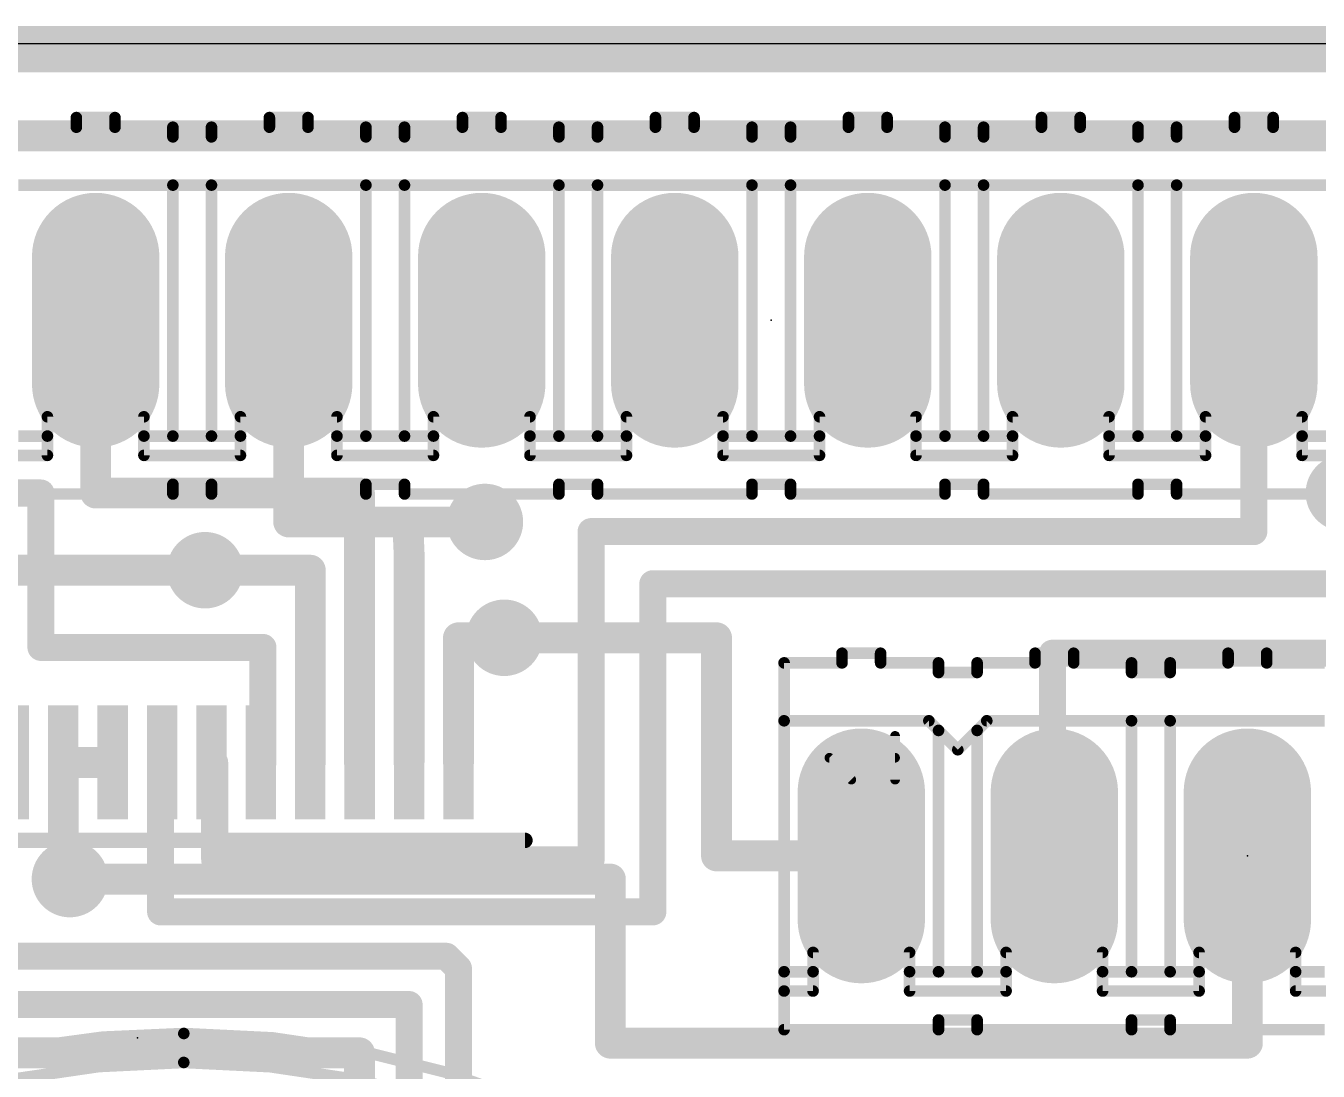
# Model space of a CAD drawing. Extents: x 0 to 100, y -1 to 59.
# Drawn here: x 53.4 to 70.4, y 45.48 to 59.23 of the extents above; entities that cross this region are included whole.
import ezdxf

# ---------------------------------------------------------------- set-up
doc = ezdxf.new("R2010")
doc.units = 0
for name, color, linetype in [('1', 12, 'CONTINUOUS'), ('16', 132, 'CONTINUOUS'), ('17', 110, 'CONTINUOUS'), ('18', 110, 'CONTINUOUS'), ('20', 53, 'CONTINUOUS'), ('21', 253, 'CONTINUOUS'), ('22', 253, 'CONTINUOUS'), ('23', 53, 'CONTINUOUS'), ('24', 53, 'CONTINUOUS')]:
    doc.layers.add(name, color=color, linetype=linetype)

# ---------------------------------------------------------------- blocks, each defined once
blk = doc.blocks.new('RECT')
blk.add_solid([(-0.5, -0.5), (0.5, -0.5), (-0.5, 0.5), (0.5, 0.5)])
blk = doc.blocks.new('LONGP100')
at = {"const_width": 1}
blk.add_lwpolyline([(-0.5, 0), (0.5, 0)], dxfattribs=at)
at = {"const_width": 0.5}
for points in [[(-0.5, 0.25, 1), (-0.5, -0.25)], [(0.5, -0.25, 1), (0.5, 0.25)]]:
    blk.add_lwpolyline(points, format="xyb", dxfattribs=at)
blk = doc.blocks.new('ROUNDV')
at = {"const_width": 0.5}
blk.add_lwpolyline([(0, -0.25, 1), (0, 0.25, 1), (0, -0.25)], format="xyb", dxfattribs=at)

msp = doc.modelspace()

# ---------------------------------------------------------------- linework, layer by layer
at = {"layer": '1'}
for points, const_width in [([(94.996, 58.928), (4.953, 58.928)], 0.6096), ([(46.736, 57.785), (79.714, 57.785)], 0.4064), ([(54.314, 53.086), (54.314, 55.359)], 0.4064), ([(69.554, 52.578), (69.554, 55.359)], 0.3556), ([(49.234, 53.086), (53.594, 53.086)], 0.3556), ([(53.594, 53.086), (53.594, 51.054)], 0.3556), ([(57.785, 53.086), (54.314, 53.086)], 0.4064), ([(57.785, 49.54), (57.785, 53.086)], 0.4064), ([(58.438, 52.306), (58.42, 52.705)], 0.4064), ([(58.42, 52.705), (59.436, 52.705)], 0.4064), ([(60.833, 48.26), (60.833, 52.578)], 0.3556), ([(60.833, 52.578), (69.554, 52.578)], 0.3556), ([(58.438, 49.54), (58.438, 52.306)], 0.4064), ([(55.753, 52.07), (57.138, 52.07)], 0.4064), ([(57.138, 52.07), (57.138, 49.54)], 0.4064), ([(61.6458, 47.5742), (61.6458, 51.8922)], 0.3556), ([(61.6458, 51.8922), (74.634, 51.8922)], 0.3556), ([(59.088, 51.181), (59.69, 51.181)], 0.4064), ([(59.088, 49.54), (59.088, 51.181)], 0.4064), ([(53.594, 51.054), (56.515, 51.054)], 0.3556), ([(56.515, 51.054), (56.515, 49.54)], 0.3556), ([(66.9036, 50.9778), (66.9036, 48.3108)], 0.3556), ([(75.9714, 50.9778), (66.9036, 50.9778)], 0.3556), ([(53.888, 49.54), (54.538, 49.54)], 0.4064), ([(53.888, 48.006), (53.888, 49.54)], 0.4064), ([(55.1688, 49.54), (55.188, 49.54)], 0.3556), ([(55.1688, 47.5742), (55.1688, 49.54)], 0.3556), ([(55.838, 49.54), (55.88, 49.54)], 0.3556), ([(55.88, 49.54), (55.88, 48.26)], 0.3556), ([(56.515, 49.54), (56.488, 49.54)], 0.3556), ([(57.788, 49.54), (57.785, 49.54)], 0.4064), ([(59.088, 49.54), (59.088, 49.53)], 0.3556), ([(66.9036, 48.3108), (66.929, 48.3108)], 0.3556), ([(55.88, 48.26), (60.833, 48.26)], 0.3556), ([(53.975, 48.006), (53.888, 48.006)], 0.4064), ([(55.1688, 47.5742), (61.6458, 47.5742)], 0.3556), ([(52.959, 46.99), (58.928, 46.99)], 0.3556), ([(59.088, 46.83), (58.928, 46.99)], 0.3556), ([(59.088, 42.29), (59.088, 46.83)], 0.3556), ([(52.324, 46.355), (58.438, 46.355)], 0.3556), ([(58.438, 46.355), (58.438, 42.29)], 0.3556), ([(51.689, 45.72), (57.785, 45.72)], 0.4064), ([(57.785, 45.72), (57.785, 42.29)], 0.4064)]:
    msp.add_lwpolyline(points, dxfattribs=dict(at, const_width=const_width))
for points, const_width in [([(54.4156, 55.359, 1), (54.2124, 55.359)], 0.2032), ([(69.6429, 55.359, 1), (69.4651, 55.359)], 0.1778), ([(53.6829, 53.086, 1), (53.5051, 53.086)], 0.1778), ([(53.594, 52.9971, 1), (53.594, 53.1749)], 0.1778), ([(54.314, 53.1876, 1), (54.314, 52.9844)], 0.2032), ([(57.8866, 53.086, 1), (57.6834, 53.086)], 0.2032), ([(57.785, 52.9844, 1), (57.785, 53.1876)], 0.2032), ([(54.2124, 53.086, 1), (54.4156, 53.086)], 0.2032), ([(58.5215, 52.7096, 1), (58.3185, 52.7004)], 0.2032), ([(58.42, 52.8066, 1), (58.42, 52.6034)], 0.2032), ([(59.436, 52.6034, 1), (59.436, 52.8066)], 0.2032), ([(60.9219, 52.578, 1), (60.7441, 52.578)], 0.1778), ([(60.833, 52.6669, 1), (60.833, 52.4891)], 0.1778), ([(69.554, 52.4891, 1), (69.554, 52.6669)], 0.1778), ([(69.4651, 52.578, 1), (69.6429, 52.578)], 0.1778), ([(58.5396, 52.306, 1), (58.3364, 52.306)], 0.2032), ([(58.3365, 52.3014, 1), (58.5395, 52.3106)], 0.2032), ([(55.753, 52.1716, 1), (55.753, 51.9684)], 0.2032), ([(57.2396, 52.07, 1), (57.0364, 52.07)], 0.2032), ([(57.138, 51.9684, 1), (57.138, 52.1716)], 0.2032), ([(61.7347, 51.8922, 1), (61.5569, 51.8922)], 0.1778), ([(61.6458, 51.9811, 1), (61.6458, 51.8033)], 0.1778), ([(59.088, 51.2826, 1), (59.088, 51.0794)], 0.2032), ([(59.1896, 51.181, 1), (58.9864, 51.181)], 0.2032), ([(59.69, 51.0794, 1), (59.69, 51.2826)], 0.2032), ([(53.594, 51.1429, 1), (53.594, 50.9651)], 0.1778), ([(56.6039, 51.054, 1), (56.4261, 51.054)], 0.1778), ([(56.515, 50.9651, 1), (56.515, 51.1429)], 0.1778), ([(53.5051, 51.054, 1), (53.6829, 51.054)], 0.1778), ([(66.9925, 50.9778, 1), (66.8147, 50.9778)], 0.1778), ([(66.9036, 51.0667, 1), (66.9036, 50.8889)], 0.1778), ([(53.888, 49.6416, 1), (53.888, 49.4384)], 0.2032), ([(53.9896, 49.54, 1), (53.7864, 49.54)], 0.2032), ([(54.538, 49.4384, 1), (54.538, 49.6416)], 0.2032), ([(55.1688, 49.6289, 1), (55.1688, 49.4511)], 0.1778), ([(55.2577, 49.54, 1), (55.0799, 49.54)], 0.1778), ([(55.188, 49.4511, 1), (55.188, 49.6289)], 0.1778), ([(55.838, 49.6289, 1), (55.838, 49.4511)], 0.1778), ([(55.9689, 49.54, 1), (55.7911, 49.54)], 0.1778), ([(55.88, 49.4511, 1), (55.88, 49.6289)], 0.1778), ([(56.488, 49.6289, 1), (56.488, 49.4511)], 0.1778), ([(56.515, 49.4511, 1), (56.515, 49.6289)], 0.1778), ([(57.785, 49.6416, 1), (57.785, 49.4384)], 0.2032), ([(57.788, 49.4384, 1), (57.788, 49.6416)], 0.2032), ([(59.1769, 49.54, 1), (58.9991, 49.54)], 0.1778), ([(56.4261, 49.54, 1), (56.6039, 49.54)], 0.1778), ([(57.0364, 49.54, 1), (57.2396, 49.54)], 0.2032), ([(57.6834, 49.54, 1), (57.8866, 49.54)], 0.2032), ([(58.3364, 49.54, 1), (58.5396, 49.54)], 0.2032), ([(58.9864, 49.54, 1), (59.1896, 49.54)], 0.2032), ([(58.9991, 49.53, 1), (59.1769, 49.53)], 0.1778), ([(66.9036, 48.3997, 1), (66.9036, 48.2219)], 0.1778), ([(66.929, 48.2219, 1), (66.929, 48.3997)], 0.1778), ([(55.88, 48.3489, 1), (55.88, 48.1711)], 0.1778), ([(55.7911, 48.26, 1), (55.9689, 48.26)], 0.1778), ([(60.7441, 48.26, 1), (60.9219, 48.26)], 0.1778), ([(60.833, 48.1711, 1), (60.833, 48.3489)], 0.1778), ([(66.8147, 48.3108, 1), (66.9925, 48.3108)], 0.1778), ([(53.888, 48.1076, 1), (53.888, 47.9044)], 0.2032), ([(53.975, 47.9044, 1), (53.975, 48.1076)], 0.2032), ([(53.7864, 48.006, 1), (53.9896, 48.006)], 0.2032), ([(55.1688, 47.6631, 1), (55.1688, 47.4853)], 0.1778), ([(55.0799, 47.5742, 1), (55.2577, 47.5742)], 0.1778), ([(61.5569, 47.5742, 1), (61.7347, 47.5742)], 0.1778), ([(61.6458, 47.4853, 1), (61.6458, 47.6631)], 0.1778), ([(58.9909, 47.0529, 1), (58.8651, 46.9271)], 0.1778), ([(58.928, 46.9011, 1), (58.928, 47.0789)], 0.1778), ([(59.1769, 46.83, 1), (58.9991, 46.83)], 0.1778), ([(59.0251, 46.7671, 1), (59.1509, 46.8929)], 0.1778), ([(58.5269, 46.355, 1), (58.3491, 46.355)], 0.1778), ([(58.438, 46.2661, 1), (58.438, 46.4439)], 0.1778), ([(57.8866, 45.72, 1), (57.6834, 45.72)], 0.2032), ([(57.785, 45.6184, 1), (57.785, 45.8216)], 0.2032)]:
    msp.add_lwpolyline(points, format="xyb", dxfattribs=dict(at, const_width=const_width))
at = {"layer": '16'}
for points, const_width in [([(94.996, 58.928), (4.953, 58.928)], 0.6096), ([(56.854, 52.705), (56.854, 55.359)], 0.4064), ([(59.436, 52.705), (56.854, 52.705)], 0.4064), ([(51.816, 52.07), (55.753, 52.07)], 0.4064), ([(59.69, 51.181), (62.484, 51.181)], 0.4064), ([(62.484, 51.181), (62.484, 48.3108)], 0.4064), ([(62.484, 48.3108), (64.389, 48.3108)], 0.4064), ([(69.469, 45.847), (69.469, 48.3108)], 0.4064), ([(53.975, 48.006), (61.087, 48.006)], 0.4064), ([(61.087, 48.006), (61.087, 45.847)], 0.4064), ([(61.087, 45.847), (69.469, 45.847)], 0.4064)]:
    msp.add_lwpolyline(points, dxfattribs=dict(at, const_width=const_width))
at = {"layer": '16', "const_width": 0.2032}
for points in [[(56.9556, 55.359, 1), (56.7524, 55.359)], [(56.854, 52.8066, 1), (56.854, 52.6034)], [(59.436, 52.6034, 1), (59.436, 52.8066)], [(56.7524, 52.705, 1), (56.9556, 52.705)], [(55.753, 51.9684, 1), (55.753, 52.1716)], [(59.69, 51.2826, 1), (59.69, 51.0794)], [(62.5856, 51.181, 1), (62.3824, 51.181)], [(62.484, 51.0794, 1), (62.484, 51.2826)], [(62.484, 48.4124, 1), (62.484, 48.2092)], [(64.389, 48.2092, 1), (64.389, 48.4124)], [(69.5706, 48.3108, 1), (69.3674, 48.3108)], [(62.3824, 48.3108, 1), (62.5856, 48.3108)], [(53.975, 48.1076, 1), (53.975, 47.9044)], [(61.1886, 48.006, 1), (60.9854, 48.006)], [(61.087, 47.9044, 1), (61.087, 48.1076)], [(61.087, 45.9486, 1), (61.087, 45.7454)], [(60.9854, 45.847, 1), (61.1886, 45.847)], [(69.3674, 45.847, 1), (69.5706, 45.847)], [(69.469, 45.7454, 1), (69.469, 45.9486)]]:
    msp.add_lwpolyline(points, format="xyb", dxfattribs=at)
at = {"layer": '20'}
msp.add_line((5, 59), (95, 59), dxfattribs=at)
at = {"layer": '21'}
for points, const_width in [([(64.135, 50.8508), (64.135, 50.9778)], 0.1524), ([(64.643, 50.9778), (64.135, 50.9778)], 0.1524), ([(64.643, 50.8508), (64.643, 50.9778)], 0.1524), ([(66.675, 50.8508), (66.675, 50.9778)], 0.1524), ([(67.183, 50.9778), (66.675, 50.9778)], 0.1524), ([(67.183, 50.8508), (67.183, 50.9778)], 0.1524), ([(69.215, 50.8508), (69.215, 50.9778)], 0.1524), ([(69.723, 50.9778), (69.215, 50.9778)], 0.1524), ([(69.723, 50.8508), (69.723, 50.9778)], 0.1524), ([(63.373, 50.8508), (63.373, 50.0888)], 0.1524), ([(63.373, 50.8508), (64.135, 50.8508)], 0.1524), ([(65.405, 50.8508), (64.643, 50.8508)], 0.1524), ([(65.405, 50.7238), (65.405, 50.8508)], 0.1524), ([(65.913, 50.7238), (65.913, 50.8508)], 0.1524), ([(65.913, 50.8508), (66.675, 50.8508)], 0.1524), ([(67.183, 50.8508), (67.945, 50.8508)], 0.1524), ([(67.945, 50.7238), (67.945, 50.8508)], 0.1524), ([(68.453, 50.7238), (68.453, 50.8508)], 0.1524), ([(68.453, 50.8508), (69.215, 50.8508)], 0.1524), ([(69.723, 50.8508), (70.485, 50.8508)], 0.1524), ([(65.405, 50.7238), (65.913, 50.7238)], 0.1524), ([(68.453, 50.7238), (67.945, 50.7238)], 0.1524), ([(63.373, 50.0888), (63.373, 46.7868)], 0.1524), ([(65.278, 50.0888), (63.373, 50.0888)], 0.1524), ([(65.278, 50.0888), (65.405, 49.9618)], 0.1524), ([(65.405, 49.9618), (65.659, 49.7078)], 0.1524), ([(65.405, 49.9618), (65.405, 46.7868)], 0.1524), ([(65.659, 49.7078), (65.913, 49.9618)], 0.1524), ([(65.913, 49.9618), (66.04, 50.0888)], 0.1524), ([(65.913, 49.9618), (65.913, 46.7868)], 0.1524), ([(66.04, 50.0888), (67.945, 50.0888)], 0.1524), ([(67.945, 50.0888), (68.453, 50.0888)], 0.1524), ([(67.945, 50.0888), (67.945, 46.7868)], 0.1524), ([(68.453, 50.0888), (68.453, 46.7868)], 0.1524), ([(68.453, 50.0888), (70.485, 50.0888)], 0.1524), ([(64.8335, 49.3141), (64.8335, 49.8903)], 0.127), ([(64.2573, 49.3141), (63.9692, 49.6022)], 0.127), ([(63.9692, 49.6022), (64.8335, 49.6022)], 0.127), ([(59.963, 48.515), (49.763, 48.515)], 0.2032), ([(63.754, 47.0408), (65.024, 47.0408)], 0.1524), ([(63.754, 46.7868), (63.754, 47.0408)], 0.1524), ([(65.024, 46.7868), (65.024, 47.0408)], 0.1524), ([(66.294, 46.7868), (66.294, 47.0408)], 0.1524), ([(66.294, 47.0408), (67.564, 47.0408)], 0.1524), ([(67.564, 46.7868), (67.564, 47.0408)], 0.1524), ([(68.834, 47.0408), (70.104, 47.0408)], 0.1524), ([(68.834, 46.7868), (68.834, 47.0408)], 0.1524), ([(70.104, 46.7868), (70.104, 47.0408)], 0.1524), ([(63.754, 46.7868), (63.373, 46.7868)], 0.1524), ([(63.373, 46.7868), (63.373, 46.5328)], 0.1524), ([(63.754, 46.5328), (63.754, 46.7868)], 0.1524), ([(65.024, 46.5328), (65.024, 46.7868)], 0.1524), ([(65.024, 46.7868), (65.405, 46.7868)], 0.1524), ([(65.405, 46.7868), (65.913, 46.7868)], 0.1524), ([(65.913, 46.7868), (66.294, 46.7868)], 0.1524), ([(66.294, 46.5328), (66.294, 46.7868)], 0.1524), ([(67.564, 46.5328), (67.564, 46.7868)], 0.1524), ([(67.564, 46.7868), (67.945, 46.7868)], 0.1524), ([(67.945, 46.7868), (68.453, 46.7868)], 0.1524), ([(68.453, 46.7868), (68.834, 46.7868)], 0.1524), ([(68.834, 46.5328), (68.834, 46.7868)], 0.1524), ([(70.104, 46.5328), (70.104, 46.7868)], 0.1524), ([(70.104, 46.7868), (70.485, 46.7868)], 0.1524), ([(63.373, 46.5328), (63.373, 46.0248)], 0.1524), ([(63.373, 46.5328), (63.754, 46.5328)], 0.1524), ([(66.294, 46.5328), (65.024, 46.5328)], 0.1524), ([(67.564, 46.5328), (68.834, 46.5328)], 0.1524), ([(71.374, 46.5328), (70.104, 46.5328)], 0.1524), ([(65.405, 46.0248), (63.373, 46.0248)], 0.1524), ([(65.405, 46.1518), (65.405, 46.0248)], 0.1524), ([(65.913, 46.1518), (65.405, 46.1518)], 0.1524), ([(65.913, 46.1518), (65.913, 46.0248)], 0.1524), ([(65.913, 46.0248), (67.945, 46.0248)], 0.1524), ([(68.453, 46.1518), (67.945, 46.1518)], 0.1524), ([(67.945, 46.1518), (67.945, 46.0248)], 0.1524), ([(68.453, 46.1518), (68.453, 46.0248)], 0.1524), ([(70.485, 46.0248), (68.453, 46.0248)], 0.1524)]:
    msp.add_lwpolyline(points, dxfattribs=dict(at, const_width=const_width))
for points, const_width in [([(64.1731, 50.9778, 1), (64.0969, 50.9778)], 0.0762), ([(64.135, 51.0159, 1), (64.135, 50.9397)], 0.0762), ([(64.6811, 50.9778, 1), (64.6049, 50.9778)], 0.0762), ([(64.643, 50.9397, 1), (64.643, 51.0159)], 0.0762), ([(66.7131, 50.9778, 1), (66.6369, 50.9778)], 0.0762), ([(66.675, 51.0159, 1), (66.675, 50.9397)], 0.0762), ([(67.2211, 50.9778, 1), (67.1449, 50.9778)], 0.0762), ([(67.183, 50.9397, 1), (67.183, 51.0159)], 0.0762), ([(69.2531, 50.9778, 1), (69.1769, 50.9778)], 0.0762), ([(69.215, 51.0159, 1), (69.215, 50.9397)], 0.0762), ([(69.7611, 50.9778, 1), (69.6849, 50.9778)], 0.0762), ([(69.723, 50.9397, 1), (69.723, 51.0159)], 0.0762), ([(63.4111, 50.8508, 1), (63.3349, 50.8508)], 0.0762), ([(63.373, 50.8889, 1), (63.373, 50.8127)], 0.0762), ([(64.0969, 50.8508, 1), (64.1731, 50.8508)], 0.0762), ([(64.135, 50.8127, 1), (64.135, 50.8889)], 0.0762), ([(64.643, 50.8889, 1), (64.643, 50.8127)], 0.0762), ([(64.6049, 50.8508, 1), (64.6811, 50.8508)], 0.0762), ([(65.4431, 50.8508, 1), (65.3669, 50.8508)], 0.0762), ([(65.405, 50.8127, 1), (65.405, 50.8889)], 0.0762), ([(65.9511, 50.8508, 1), (65.8749, 50.8508)], 0.0762), ([(65.913, 50.8889, 1), (65.913, 50.8127)], 0.0762), ([(66.6369, 50.8508, 1), (66.7131, 50.8508)], 0.0762), ([(66.675, 50.8127, 1), (66.675, 50.8889)], 0.0762), ([(67.183, 50.8889, 1), (67.183, 50.8127)], 0.0762), ([(67.1449, 50.8508, 1), (67.2211, 50.8508)], 0.0762), ([(67.9831, 50.8508, 1), (67.9069, 50.8508)], 0.0762), ([(67.945, 50.8127, 1), (67.945, 50.8889)], 0.0762), ([(68.4911, 50.8508, 1), (68.4149, 50.8508)], 0.0762), ([(68.453, 50.8889, 1), (68.453, 50.8127)], 0.0762), ([(69.1769, 50.8508, 1), (69.2531, 50.8508)], 0.0762), ([(69.215, 50.8127, 1), (69.215, 50.8889)], 0.0762), ([(69.723, 50.8889, 1), (69.723, 50.8127)], 0.0762), ([(69.6849, 50.8508, 1), (69.7611, 50.8508)], 0.0762), ([(65.405, 50.7619, 1), (65.405, 50.6857)], 0.0762), ([(65.3669, 50.7238, 1), (65.4431, 50.7238)], 0.0762), ([(65.8749, 50.7238, 1), (65.9511, 50.7238)], 0.0762), ([(65.913, 50.6857, 1), (65.913, 50.7619)], 0.0762), ([(67.945, 50.7619, 1), (67.945, 50.6857)], 0.0762), ([(67.9069, 50.7238, 1), (67.9831, 50.7238)], 0.0762), ([(68.4149, 50.7238, 1), (68.4911, 50.7238)], 0.0762), ([(68.453, 50.6857, 1), (68.453, 50.7619)], 0.0762), ([(63.4111, 50.0888, 1), (63.3349, 50.0888)], 0.0762), ([(63.373, 50.1269, 1), (63.373, 50.0507)], 0.0762), ([(63.3349, 50.0888, 1), (63.4111, 50.0888)], 0.0762), ([(65.3049, 50.1157, 1), (65.2511, 50.0619)], 0.0762), ([(65.278, 50.0507, 1), (65.278, 50.1269)], 0.0762), ([(65.4431, 49.9618, 1), (65.3669, 49.9618)], 0.0762), ([(65.4319, 49.9887, 1), (65.3781, 49.9349)], 0.0762), ([(65.3781, 49.9349, 1), (65.4319, 49.9887)], 0.0762), ([(65.9511, 49.9618, 1), (65.8749, 49.9618)], 0.0762), ([(65.8861, 49.9887, 1), (65.9399, 49.9349)], 0.0762), ([(65.9399, 49.9349, 1), (65.8861, 49.9887)], 0.0762), ([(66.04, 50.1269, 1), (66.04, 50.0507)], 0.0762), ([(66.0669, 50.0619, 1), (66.0131, 50.1157)], 0.0762), ([(67.945, 50.1269, 1), (67.945, 50.0507)], 0.0762), ([(67.9831, 50.0888, 1), (67.9069, 50.0888)], 0.0762), ([(67.945, 50.0507, 1), (67.945, 50.1269)], 0.0762), ([(68.4911, 50.0888, 1), (68.4149, 50.0888)], 0.0762), ([(68.453, 50.1269, 1), (68.453, 50.0507)], 0.0762), ([(68.453, 50.0507, 1), (68.453, 50.1269)], 0.0762), ([(64.8653, 49.8903, 1), (64.8017, 49.8903)], 0.0635), ([(63.9692, 49.634, 1), (63.9692, 49.5705)], 0.0635), ([(63.9916, 49.6247, 1), (63.9467, 49.5798)], 0.0635), ([(64.8335, 49.5705, 1), (64.8335, 49.634)], 0.0635), ([(65.6321, 49.7347, 1), (65.6859, 49.6809)], 0.0762), ([(65.6321, 49.6809, 1), (65.6859, 49.7347)], 0.0762), ([(64.2348, 49.2916, 1), (64.2797, 49.3366)], 0.0635), ([(64.8017, 49.3141, 1), (64.8653, 49.3141)], 0.0635), ([(59.963, 48.4642, 1), (59.963, 48.5658)], 0.1016), ([(63.754, 47.0789, 1), (63.754, 47.0027)], 0.0762), ([(63.7921, 47.0408, 1), (63.7159, 47.0408)], 0.0762), ([(65.0621, 47.0408, 1), (64.9859, 47.0408)], 0.0762), ([(65.024, 47.0027, 1), (65.024, 47.0789)], 0.0762), ([(66.3321, 47.0408, 1), (66.2559, 47.0408)], 0.0762), ([(66.294, 47.0789, 1), (66.294, 47.0027)], 0.0762), ([(67.6021, 47.0408, 1), (67.5259, 47.0408)], 0.0762), ([(67.564, 47.0027, 1), (67.564, 47.0789)], 0.0762), ([(68.834, 47.0789, 1), (68.834, 47.0027)], 0.0762), ([(68.8721, 47.0408, 1), (68.7959, 47.0408)], 0.0762), ([(70.1421, 47.0408, 1), (70.0659, 47.0408)], 0.0762), ([(70.104, 47.0027, 1), (70.104, 47.0789)], 0.0762), ([(63.373, 46.8249, 1), (63.373, 46.7487)], 0.0762), ([(63.4111, 46.7868, 1), (63.3349, 46.7868)], 0.0762), ([(63.3349, 46.7868, 1), (63.4111, 46.7868)], 0.0762), ([(63.7921, 46.7868, 1), (63.7159, 46.7868)], 0.0762), ([(63.7159, 46.7868, 1), (63.7921, 46.7868)], 0.0762), ([(63.754, 46.7487, 1), (63.754, 46.8249)], 0.0762), ([(65.0621, 46.7868, 1), (64.9859, 46.7868)], 0.0762), ([(65.024, 46.8249, 1), (65.024, 46.7487)], 0.0762), ([(64.9859, 46.7868, 1), (65.0621, 46.7868)], 0.0762), ([(65.405, 46.8249, 1), (65.405, 46.7487)], 0.0762), ([(65.3669, 46.7868, 1), (65.4431, 46.7868)], 0.0762), ([(65.405, 46.7487, 1), (65.405, 46.8249)], 0.0762), ([(65.913, 46.8249, 1), (65.913, 46.7487)], 0.0762), ([(65.8749, 46.7868, 1), (65.9511, 46.7868)], 0.0762), ([(65.913, 46.7487, 1), (65.913, 46.8249)], 0.0762), ([(66.3321, 46.7868, 1), (66.2559, 46.7868)], 0.0762), ([(66.2559, 46.7868, 1), (66.3321, 46.7868)], 0.0762), ([(66.294, 46.7487, 1), (66.294, 46.8249)], 0.0762), ([(67.6021, 46.7868, 1), (67.5259, 46.7868)], 0.0762), ([(67.564, 46.8249, 1), (67.564, 46.7487)], 0.0762), ([(67.5259, 46.7868, 1), (67.6021, 46.7868)], 0.0762), ([(67.945, 46.8249, 1), (67.945, 46.7487)], 0.0762), ([(67.9069, 46.7868, 1), (67.9831, 46.7868)], 0.0762), ([(67.945, 46.7487, 1), (67.945, 46.8249)], 0.0762), ([(68.453, 46.8249, 1), (68.453, 46.7487)], 0.0762), ([(68.4149, 46.7868, 1), (68.4911, 46.7868)], 0.0762), ([(68.453, 46.7487, 1), (68.453, 46.8249)], 0.0762), ([(68.8721, 46.7868, 1), (68.7959, 46.7868)], 0.0762), ([(68.7959, 46.7868, 1), (68.8721, 46.7868)], 0.0762), ([(68.834, 46.7487, 1), (68.834, 46.8249)], 0.0762), ([(70.1421, 46.7868, 1), (70.0659, 46.7868)], 0.0762), ([(70.104, 46.8249, 1), (70.104, 46.7487)], 0.0762), ([(70.0659, 46.7868, 1), (70.1421, 46.7868)], 0.0762), ([(63.4111, 46.5328, 1), (63.3349, 46.5328)], 0.0762), ([(63.373, 46.5709, 1), (63.373, 46.4947)], 0.0762), ([(63.754, 46.4947, 1), (63.754, 46.5709)], 0.0762), ([(65.024, 46.5709, 1), (65.024, 46.4947)], 0.0762), ([(66.294, 46.4947, 1), (66.294, 46.5709)], 0.0762), ([(67.564, 46.5709, 1), (67.564, 46.4947)], 0.0762), ([(68.834, 46.4947, 1), (68.834, 46.5709)], 0.0762), ([(70.104, 46.5709, 1), (70.104, 46.4947)], 0.0762), ([(63.3349, 46.5328, 1), (63.4111, 46.5328)], 0.0762), ([(63.7159, 46.5328, 1), (63.7921, 46.5328)], 0.0762), ([(64.9859, 46.5328, 1), (65.0621, 46.5328)], 0.0762), ([(66.2559, 46.5328, 1), (66.3321, 46.5328)], 0.0762), ([(67.5259, 46.5328, 1), (67.6021, 46.5328)], 0.0762), ([(68.7959, 46.5328, 1), (68.8721, 46.5328)], 0.0762), ([(70.0659, 46.5328, 1), (70.1421, 46.5328)], 0.0762), ([(63.373, 46.0629, 1), (63.373, 45.9867)], 0.0762), ([(65.4431, 46.1518, 1), (65.3669, 46.1518)], 0.0762), ([(65.405, 46.1899, 1), (65.405, 46.1137)], 0.0762), ([(65.405, 45.9867, 1), (65.405, 46.0629)], 0.0762), ([(65.9511, 46.1518, 1), (65.8749, 46.1518)], 0.0762), ([(65.913, 46.0629, 1), (65.913, 45.9867)], 0.0762), ([(65.913, 46.1137, 1), (65.913, 46.1899)], 0.0762), ([(67.945, 46.1899, 1), (67.945, 46.1137)], 0.0762), ([(67.9831, 46.1518, 1), (67.9069, 46.1518)], 0.0762), ([(67.945, 45.9867, 1), (67.945, 46.0629)], 0.0762), ([(68.4911, 46.1518, 1), (68.4149, 46.1518)], 0.0762), ([(68.453, 46.0629, 1), (68.453, 45.9867)], 0.0762), ([(68.453, 46.1137, 1), (68.453, 46.1899)], 0.0762), ([(55.4736, 45.974, 0.2517), (45.5181, 40.6242)], 0.1524), ([(55.4736, 22.098, 1), (55.4736, 45.974)], 0.1524), ([(55.4736, 46.0121, 1), (55.4736, 45.9359)], 0.0762), ([(55.4736, 45.9359, 1), (55.4736, 46.0121)], 0.0762), ([(63.3349, 46.0248, 1), (63.4111, 46.0248)], 0.0762), ([(65.3669, 46.0248, 1), (65.4431, 46.0248)], 0.0762), ([(65.8749, 46.0248, 1), (65.9511, 46.0248)], 0.0762), ([(67.9069, 46.0248, 1), (67.9831, 46.0248)], 0.0762), ([(68.4149, 46.0248, 1), (68.4911, 46.0248)], 0.0762), ([(55.4736, 45.5931, 0.2465), (45.9619, 40.6004)], 0.1524), ([(55.4736, 22.479, 1), (55.4736, 45.593)], 0.1524), ([(55.4736, 45.6311, 1), (55.4736, 45.5549)], 0.0762), ([(55.4736, 45.555, 1), (55.4736, 45.6312)], 0.0762)]:
    msp.add_lwpolyline(points, format="xyb", dxfattribs=dict(at, const_width=const_width))
at = {"layer": '22', "const_width": 0.1524}
for points in [[(54.06, 57.899), (54.06, 58.026)], [(54.06, 58.026), (54.568, 58.026)], [(54.568, 57.899), (54.568, 58.026)], [(56.6, 57.899), (56.6, 58.026)], [(56.6, 58.026), (57.108, 58.026)], [(57.108, 57.899), (57.108, 58.026)], [(59.14, 57.899), (59.14, 58.026)], [(59.14, 58.026), (59.648, 58.026)], [(59.648, 57.899), (59.648, 58.026)], [(61.68, 57.899), (61.68, 58.026)], [(61.68, 58.026), (62.188, 58.026)], [(62.188, 57.899), (62.188, 58.026)], [(64.22, 57.899), (64.22, 58.026)], [(64.22, 58.026), (64.728, 58.026)], [(64.728, 57.899), (64.728, 58.026)], [(66.76, 57.899), (66.76, 58.026)], [(66.76, 58.026), (67.268, 58.026)], [(67.268, 57.899), (67.268, 58.026)], [(69.3, 57.899), (69.3, 58.026)], [(69.3, 58.026), (69.808, 58.026)], [(69.808, 57.899), (69.808, 58.026)], [(53.298, 57.899), (54.06, 57.899)], [(55.33, 57.899), (54.568, 57.899)], [(55.33, 57.772), (55.33, 57.899)], [(55.838, 57.772), (55.33, 57.772)], [(55.838, 57.772), (55.838, 57.899)], [(55.838, 57.899), (56.6, 57.899)], [(57.87, 57.899), (57.108, 57.899)], [(57.87, 57.772), (57.87, 57.899)], [(58.378, 57.772), (57.87, 57.772)], [(58.378, 57.772), (58.378, 57.899)], [(58.378, 57.899), (59.14, 57.899)], [(60.41, 57.899), (59.648, 57.899)], [(60.41, 57.772), (60.41, 57.899)], [(60.918, 57.772), (60.41, 57.772)], [(60.918, 57.772), (60.918, 57.899)], [(60.918, 57.899), (61.68, 57.899)], [(62.95, 57.899), (62.188, 57.899)], [(62.95, 57.772), (62.95, 57.899)], [(63.458, 57.772), (62.95, 57.772)], [(63.458, 57.772), (63.458, 57.899)], [(63.458, 57.899), (64.22, 57.899)], [(65.49, 57.899), (64.728, 57.899)], [(65.49, 57.772), (65.49, 57.899)], [(65.998, 57.772), (65.49, 57.772)], [(65.998, 57.772), (65.998, 57.899)], [(65.998, 57.899), (66.76, 57.899)], [(68.03, 57.899), (67.268, 57.899)], [(68.03, 57.772), (68.03, 57.899)], [(68.538, 57.772), (68.03, 57.772)], [(68.538, 57.772), (68.538, 57.899)], [(68.538, 57.899), (69.3, 57.899)], [(70.57, 57.899), (69.808, 57.899)], [(55.33, 57.137), (53.298, 57.137)], [(55.33, 57.137), (55.33, 53.835)], [(55.838, 57.137), (55.33, 57.137)], [(57.87, 57.137), (55.838, 57.137)], [(55.838, 57.137), (55.838, 53.835)], [(57.87, 57.137), (57.87, 53.835)], [(58.378, 57.137), (57.87, 57.137)], [(60.41, 57.137), (58.378, 57.137)], [(58.378, 57.137), (58.378, 53.835)], [(60.41, 57.137), (60.41, 53.835)], [(60.918, 57.137), (60.41, 57.137)], [(62.95, 57.137), (60.918, 57.137)], [(60.918, 57.137), (60.918, 53.835)], [(62.95, 57.137), (62.95, 53.835)], [(63.458, 57.137), (62.95, 57.137)], [(65.49, 57.137), (63.458, 57.137)], [(63.458, 57.137), (63.458, 53.835)], [(65.49, 57.137), (65.49, 53.835)], [(65.998, 57.137), (65.49, 57.137)], [(68.03, 57.137), (65.998, 57.137)], [(65.998, 57.137), (65.998, 53.835)], [(68.03, 57.137), (68.03, 53.835)], [(68.538, 57.137), (68.03, 57.137)], [(70.57, 57.137), (68.538, 57.137)], [(68.538, 57.137), (68.538, 53.835)], [(54.949, 54.089), (53.679, 54.089)], [(53.679, 53.835), (53.679, 54.089)], [(54.949, 53.835), (54.949, 54.089)], [(57.489, 54.089), (56.219, 54.089)], [(56.219, 53.835), (56.219, 54.089)], [(57.489, 53.835), (57.489, 54.089)], [(60.029, 54.089), (58.759, 54.089)], [(58.759, 53.835), (58.759, 54.089)], [(60.029, 53.835), (60.029, 54.089)], [(62.569, 54.089), (61.299, 54.089)], [(61.299, 53.835), (61.299, 54.089)], [(62.569, 53.835), (62.569, 54.089)], [(65.109, 54.089), (63.839, 54.089)], [(63.839, 53.835), (63.839, 54.089)], [(65.109, 53.835), (65.109, 54.089)], [(67.649, 54.089), (66.379, 54.089)], [(66.379, 53.835), (66.379, 54.089)], [(67.649, 53.835), (67.649, 54.089)], [(70.189, 54.089), (68.919, 54.089)], [(68.919, 53.835), (68.919, 54.089)], [(70.189, 53.835), (70.189, 54.089)], [(53.679, 53.835), (53.298, 53.835)], [(53.679, 53.581), (53.679, 53.835)], [(54.949, 53.581), (54.949, 53.835)], [(55.33, 53.835), (54.949, 53.835)], [(55.838, 53.835), (55.33, 53.835)], [(56.219, 53.835), (55.838, 53.835)], [(56.219, 53.581), (56.219, 53.835)], [(57.489, 53.581), (57.489, 53.835)], [(57.87, 53.835), (57.489, 53.835)], [(58.378, 53.835), (57.87, 53.835)], [(58.759, 53.835), (58.378, 53.835)], [(58.759, 53.581), (58.759, 53.835)], [(60.029, 53.581), (60.029, 53.835)], [(60.41, 53.835), (60.029, 53.835)], [(60.918, 53.835), (60.41, 53.835)], [(61.299, 53.835), (60.918, 53.835)], [(61.299, 53.581), (61.299, 53.835)], [(62.569, 53.581), (62.569, 53.835)], [(62.95, 53.835), (62.569, 53.835)], [(63.458, 53.835), (62.95, 53.835)], [(63.839, 53.835), (63.458, 53.835)], [(63.839, 53.581), (63.839, 53.835)], [(65.109, 53.581), (65.109, 53.835)], [(65.49, 53.835), (65.109, 53.835)], [(65.998, 53.835), (65.49, 53.835)], [(66.379, 53.835), (65.998, 53.835)], [(66.379, 53.581), (66.379, 53.835)], [(67.649, 53.581), (67.649, 53.835)], [(68.03, 53.835), (67.649, 53.835)], [(68.538, 53.835), (68.03, 53.835)], [(68.919, 53.835), (68.538, 53.835)], [(68.919, 53.581), (68.919, 53.835)], [(70.189, 53.581), (70.189, 53.835)], [(70.57, 53.835), (70.189, 53.835)], [(52.409, 53.581), (53.679, 53.581)], [(54.949, 53.581), (56.219, 53.581)], [(57.489, 53.581), (58.759, 53.581)], [(60.029, 53.581), (61.299, 53.581)], [(62.569, 53.581), (63.839, 53.581)], [(65.109, 53.581), (66.379, 53.581)], [(67.649, 53.581), (68.919, 53.581)], [(70.189, 53.581), (71.459, 53.581)], [(55.33, 53.2), (55.838, 53.2)], [(55.33, 53.2), (55.33, 53.073)], [(55.838, 53.2), (55.838, 53.073)], [(57.87, 53.2), (58.378, 53.2)], [(57.87, 53.2), (57.87, 53.073)], [(58.378, 53.2), (58.378, 53.073)], [(60.41, 53.2), (60.918, 53.2)], [(60.41, 53.2), (60.41, 53.073)], [(60.918, 53.2), (60.918, 53.073)], [(62.95, 53.2), (63.458, 53.2)], [(62.95, 53.2), (62.95, 53.073)], [(63.458, 53.2), (63.458, 53.073)], [(65.49, 53.2), (65.998, 53.2)], [(65.49, 53.2), (65.49, 53.073)], [(65.998, 53.2), (65.998, 53.073)], [(68.03, 53.2), (68.538, 53.2)], [(68.03, 53.2), (68.03, 53.073)], [(68.538, 53.2), (68.538, 53.073)], [(53.298, 53.073), (55.33, 53.073)], [(55.838, 53.073), (57.87, 53.073)], [(58.378, 53.073), (60.41, 53.073)], [(60.918, 53.073), (62.95, 53.073)], [(63.458, 53.073), (65.49, 53.073)], [(65.998, 53.073), (68.03, 53.073)], [(68.538, 53.073), (70.57, 53.073)]]:
    msp.add_lwpolyline(points, dxfattribs=at)
at = {"layer": '22', "const_width": 0.0762}
for points in [[(54.0981, 58.026, 1), (54.0219, 58.026)], [(54.06, 58.0641, 1), (54.06, 57.9879)], [(54.6061, 58.026, 1), (54.5299, 58.026)], [(54.568, 57.9879, 1), (54.568, 58.0641)], [(56.6381, 58.026, 1), (56.5619, 58.026)], [(56.6, 58.0641, 1), (56.6, 57.9879)], [(57.1461, 58.026, 1), (57.0699, 58.026)], [(57.108, 57.9879, 1), (57.108, 58.0641)], [(59.1781, 58.026, 1), (59.1019, 58.026)], [(59.14, 58.0641, 1), (59.14, 57.9879)], [(59.6861, 58.026, 1), (59.6099, 58.026)], [(59.648, 57.9879, 1), (59.648, 58.0641)], [(61.7181, 58.026, 1), (61.6419, 58.026)], [(61.68, 58.0641, 1), (61.68, 57.9879)], [(62.2261, 58.026, 1), (62.1499, 58.026)], [(62.188, 57.9879, 1), (62.188, 58.0641)], [(64.2581, 58.026, 1), (64.1819, 58.026)], [(64.22, 58.0641, 1), (64.22, 57.9879)], [(64.7661, 58.026, 1), (64.6899, 58.026)], [(64.728, 57.9879, 1), (64.728, 58.0641)], [(66.7981, 58.026, 1), (66.7219, 58.026)], [(66.76, 58.0641, 1), (66.76, 57.9879)], [(67.3061, 58.026, 1), (67.2299, 58.026)], [(67.268, 57.9879, 1), (67.268, 58.0641)], [(69.3381, 58.026, 1), (69.2619, 58.026)], [(69.3, 58.0641, 1), (69.3, 57.9879)], [(69.8461, 58.026, 1), (69.7699, 58.026)], [(69.808, 57.9879, 1), (69.808, 58.0641)], [(54.0219, 57.899, 1), (54.0981, 57.899)], [(54.06, 57.8609, 1), (54.06, 57.9371)], [(54.568, 57.9371, 1), (54.568, 57.8609)], [(54.5299, 57.899, 1), (54.6061, 57.899)], [(55.3681, 57.899, 1), (55.2919, 57.899)], [(55.33, 57.8101, 1), (55.33, 57.7339)], [(55.33, 57.8609, 1), (55.33, 57.9371)], [(55.8761, 57.899, 1), (55.7999, 57.899)], [(55.838, 57.9371, 1), (55.838, 57.8609)], [(55.838, 57.7339, 1), (55.838, 57.8101)], [(56.5619, 57.899, 1), (56.6381, 57.899)], [(56.6, 57.8609, 1), (56.6, 57.9371)], [(57.108, 57.9371, 1), (57.108, 57.8609)], [(57.0699, 57.899, 1), (57.1461, 57.899)], [(57.9081, 57.899, 1), (57.8319, 57.899)], [(57.87, 57.8101, 1), (57.87, 57.7339)], [(57.87, 57.8609, 1), (57.87, 57.9371)], [(58.4161, 57.899, 1), (58.3399, 57.899)], [(58.378, 57.9371, 1), (58.378, 57.8609)], [(58.378, 57.7339, 1), (58.378, 57.8101)], [(59.1019, 57.899, 1), (59.1781, 57.899)], [(59.14, 57.8609, 1), (59.14, 57.9371)], [(59.648, 57.9371, 1), (59.648, 57.8609)], [(59.6099, 57.899, 1), (59.6861, 57.899)], [(60.4481, 57.899, 1), (60.3719, 57.899)], [(60.41, 57.8101, 1), (60.41, 57.7339)], [(60.41, 57.8609, 1), (60.41, 57.9371)], [(60.9561, 57.899, 1), (60.8799, 57.899)], [(60.918, 57.9371, 1), (60.918, 57.8609)], [(60.918, 57.7339, 1), (60.918, 57.8101)], [(61.6419, 57.899, 1), (61.7181, 57.899)], [(61.68, 57.8609, 1), (61.68, 57.9371)], [(62.188, 57.9371, 1), (62.188, 57.8609)], [(62.1499, 57.899, 1), (62.2261, 57.899)], [(62.9881, 57.899, 1), (62.9119, 57.899)], [(62.95, 57.8101, 1), (62.95, 57.7339)], [(62.95, 57.8609, 1), (62.95, 57.9371)], [(63.4961, 57.899, 1), (63.4199, 57.899)], [(63.458, 57.9371, 1), (63.458, 57.8609)], [(63.458, 57.7339, 1), (63.458, 57.8101)], [(64.1819, 57.899, 1), (64.2581, 57.899)], [(64.22, 57.8609, 1), (64.22, 57.9371)], [(64.728, 57.9371, 1), (64.728, 57.8609)], [(64.6899, 57.899, 1), (64.7661, 57.899)], [(65.5281, 57.899, 1), (65.4519, 57.899)], [(65.49, 57.8101, 1), (65.49, 57.7339)], [(65.49, 57.8609, 1), (65.49, 57.9371)], [(66.0361, 57.899, 1), (65.9599, 57.899)], [(65.998, 57.9371, 1), (65.998, 57.8609)], [(65.998, 57.7339, 1), (65.998, 57.8101)], [(66.7219, 57.899, 1), (66.7981, 57.899)], [(66.76, 57.8609, 1), (66.76, 57.9371)], [(67.268, 57.9371, 1), (67.268, 57.8609)], [(67.2299, 57.899, 1), (67.3061, 57.899)], [(68.0681, 57.899, 1), (67.9919, 57.899)], [(68.03, 57.8101, 1), (68.03, 57.7339)], [(68.03, 57.8609, 1), (68.03, 57.9371)], [(68.5761, 57.899, 1), (68.4999, 57.899)], [(68.538, 57.9371, 1), (68.538, 57.8609)], [(68.538, 57.7339, 1), (68.538, 57.8101)], [(69.2619, 57.899, 1), (69.3381, 57.899)], [(69.3, 57.8609, 1), (69.3, 57.9371)], [(69.808, 57.9371, 1), (69.808, 57.8609)], [(69.7699, 57.899, 1), (69.8461, 57.899)], [(55.2919, 57.772, 1), (55.3681, 57.772)], [(55.7999, 57.772, 1), (55.8761, 57.772)], [(57.8319, 57.772, 1), (57.9081, 57.772)], [(58.3399, 57.772, 1), (58.4161, 57.772)], [(60.3719, 57.772, 1), (60.4481, 57.772)], [(60.8799, 57.772, 1), (60.9561, 57.772)], [(62.9119, 57.772, 1), (62.9881, 57.772)], [(63.4199, 57.772, 1), (63.4961, 57.772)], [(65.4519, 57.772, 1), (65.5281, 57.772)], [(65.9599, 57.772, 1), (66.0361, 57.772)], [(67.9919, 57.772, 1), (68.0681, 57.772)], [(68.4999, 57.772, 1), (68.5761, 57.772)], [(55.3681, 57.137, 1), (55.2919, 57.137)], [(55.33, 57.1751, 1), (55.33, 57.0989)], [(55.33, 57.0989, 1), (55.33, 57.1751)], [(55.838, 57.1751, 1), (55.838, 57.0989)], [(55.8761, 57.137, 1), (55.7999, 57.137)], [(55.838, 57.0989, 1), (55.838, 57.1751)], [(57.9081, 57.137, 1), (57.8319, 57.137)], [(57.87, 57.1751, 1), (57.87, 57.0989)], [(57.87, 57.0989, 1), (57.87, 57.1751)], [(58.378, 57.1751, 1), (58.378, 57.0989)], [(58.4161, 57.137, 1), (58.3399, 57.137)], [(58.378, 57.0989, 1), (58.378, 57.1751)], [(60.4481, 57.137, 1), (60.3719, 57.137)], [(60.41, 57.1751, 1), (60.41, 57.0989)], [(60.41, 57.0989, 1), (60.41, 57.1751)], [(60.918, 57.1751, 1), (60.918, 57.0989)], [(60.9561, 57.137, 1), (60.8799, 57.137)], [(60.918, 57.0989, 1), (60.918, 57.1751)], [(62.9881, 57.137, 1), (62.9119, 57.137)], [(62.95, 57.1751, 1), (62.95, 57.0989)], [(62.95, 57.0989, 1), (62.95, 57.1751)], [(63.458, 57.1751, 1), (63.458, 57.0989)], [(63.4961, 57.137, 1), (63.4199, 57.137)], [(63.458, 57.0989, 1), (63.458, 57.1751)], [(65.5281, 57.137, 1), (65.4519, 57.137)], [(65.49, 57.1751, 1), (65.49, 57.0989)], [(65.49, 57.0989, 1), (65.49, 57.1751)], [(65.998, 57.1751, 1), (65.998, 57.0989)], [(66.0361, 57.137, 1), (65.9599, 57.137)], [(65.998, 57.0989, 1), (65.998, 57.1751)], [(68.0681, 57.137, 1), (67.9919, 57.137)], [(68.03, 57.1751, 1), (68.03, 57.0989)], [(68.03, 57.0989, 1), (68.03, 57.1751)], [(68.538, 57.1751, 1), (68.538, 57.0989)], [(68.5761, 57.137, 1), (68.4999, 57.137)], [(68.538, 57.0989, 1), (68.538, 57.1751)], [(53.679, 54.1271, 1), (53.679, 54.0509)], [(53.7171, 54.089, 1), (53.6409, 54.089)], [(54.9871, 54.089, 1), (54.9109, 54.089)], [(54.949, 54.0509, 1), (54.949, 54.1271)], [(56.219, 54.1271, 1), (56.219, 54.0509)], [(56.2571, 54.089, 1), (56.1809, 54.089)], [(57.5271, 54.089, 1), (57.4509, 54.089)], [(57.489, 54.0509, 1), (57.489, 54.1271)], [(58.759, 54.1271, 1), (58.759, 54.0509)], [(58.7971, 54.089, 1), (58.7209, 54.089)], [(60.0671, 54.089, 1), (59.9909, 54.089)], [(60.029, 54.0509, 1), (60.029, 54.1271)], [(61.299, 54.1271, 1), (61.299, 54.0509)], [(61.3371, 54.089, 1), (61.2609, 54.089)], [(62.6071, 54.089, 1), (62.5309, 54.089)], [(62.569, 54.0509, 1), (62.569, 54.1271)], [(63.839, 54.1271, 1), (63.839, 54.0509)], [(63.8771, 54.089, 1), (63.8009, 54.089)], [(65.1471, 54.089, 1), (65.0709, 54.089)], [(65.109, 54.0509, 1), (65.109, 54.1271)], [(66.379, 54.1271, 1), (66.379, 54.0509)], [(66.4171, 54.089, 1), (66.3409, 54.089)], [(67.6871, 54.089, 1), (67.6109, 54.089)], [(67.649, 54.0509, 1), (67.649, 54.1271)], [(68.919, 54.1271, 1), (68.919, 54.0509)], [(68.9571, 54.089, 1), (68.8809, 54.089)], [(70.2271, 54.089, 1), (70.1509, 54.089)], [(70.189, 54.0509, 1), (70.189, 54.1271)], [(53.7171, 53.835, 1), (53.6409, 53.835)], [(53.679, 53.7969, 1), (53.679, 53.8731)], [(54.9871, 53.835, 1), (54.9109, 53.835)], [(54.949, 53.8731, 1), (54.949, 53.7969)], [(55.33, 53.8731, 1), (55.33, 53.7969)], [(55.33, 53.7969, 1), (55.33, 53.8731)], [(55.838, 53.8731, 1), (55.838, 53.7969)], [(55.838, 53.7969, 1), (55.838, 53.8731)], [(56.2571, 53.835, 1), (56.1809, 53.835)], [(56.219, 53.7969, 1), (56.219, 53.8731)], [(57.5271, 53.835, 1), (57.4509, 53.835)], [(57.489, 53.8731, 1), (57.489, 53.7969)], [(57.87, 53.8731, 1), (57.87, 53.7969)], [(57.87, 53.7969, 1), (57.87, 53.8731)], [(58.378, 53.8731, 1), (58.378, 53.7969)], [(58.378, 53.7969, 1), (58.378, 53.8731)], [(58.7971, 53.835, 1), (58.7209, 53.835)], [(58.759, 53.7969, 1), (58.759, 53.8731)], [(60.0671, 53.835, 1), (59.9909, 53.835)], [(60.029, 53.8731, 1), (60.029, 53.7969)], [(60.41, 53.8731, 1), (60.41, 53.7969)], [(60.41, 53.7969, 1), (60.41, 53.8731)], [(60.918, 53.8731, 1), (60.918, 53.7969)], [(60.918, 53.7969, 1), (60.918, 53.8731)], [(61.3371, 53.835, 1), (61.2609, 53.835)], [(61.299, 53.7969, 1), (61.299, 53.8731)], [(62.6071, 53.835, 1), (62.5309, 53.835)], [(62.569, 53.8731, 1), (62.569, 53.7969)], [(62.95, 53.8731, 1), (62.95, 53.7969)], [(62.95, 53.7969, 1), (62.95, 53.8731)], [(63.458, 53.8731, 1), (63.458, 53.7969)], [(63.458, 53.7969, 1), (63.458, 53.8731)], [(63.8771, 53.835, 1), (63.8009, 53.835)], [(63.839, 53.7969, 1), (63.839, 53.8731)], [(65.1471, 53.835, 1), (65.0709, 53.835)], [(65.109, 53.8731, 1), (65.109, 53.7969)], [(65.49, 53.8731, 1), (65.49, 53.7969)], [(65.49, 53.7969, 1), (65.49, 53.8731)], [(65.998, 53.8731, 1), (65.998, 53.7969)], [(65.998, 53.7969, 1), (65.998, 53.8731)], [(66.4171, 53.835, 1), (66.3409, 53.835)], [(66.379, 53.7969, 1), (66.379, 53.8731)], [(67.6871, 53.835, 1), (67.6109, 53.835)], [(67.649, 53.8731, 1), (67.649, 53.7969)], [(68.03, 53.8731, 1), (68.03, 53.7969)], [(68.03, 53.7969, 1), (68.03, 53.8731)], [(68.538, 53.8731, 1), (68.538, 53.7969)], [(68.538, 53.7969, 1), (68.538, 53.8731)], [(68.9571, 53.835, 1), (68.8809, 53.835)], [(68.919, 53.7969, 1), (68.919, 53.8731)], [(70.2271, 53.835, 1), (70.1509, 53.835)], [(70.189, 53.8731, 1), (70.189, 53.7969)], [(53.6409, 53.835, 1), (53.7171, 53.835)], [(54.9109, 53.835, 1), (54.9871, 53.835)], [(55.2919, 53.835, 1), (55.3681, 53.835)], [(55.7999, 53.835, 1), (55.8761, 53.835)], [(56.1809, 53.835, 1), (56.2571, 53.835)], [(57.4509, 53.835, 1), (57.5271, 53.835)], [(57.8319, 53.835, 1), (57.9081, 53.835)], [(58.3399, 53.835, 1), (58.4161, 53.835)], [(58.7209, 53.835, 1), (58.7971, 53.835)], [(59.9909, 53.835, 1), (60.0671, 53.835)], [(60.3719, 53.835, 1), (60.4481, 53.835)], [(60.8799, 53.835, 1), (60.9561, 53.835)], [(61.2609, 53.835, 1), (61.3371, 53.835)], [(62.5309, 53.835, 1), (62.6071, 53.835)], [(62.9119, 53.835, 1), (62.9881, 53.835)], [(63.4199, 53.835, 1), (63.4961, 53.835)], [(63.8009, 53.835, 1), (63.8771, 53.835)], [(65.0709, 53.835, 1), (65.1471, 53.835)], [(65.4519, 53.835, 1), (65.5281, 53.835)], [(65.9599, 53.835, 1), (66.0361, 53.835)], [(66.3409, 53.835, 1), (66.4171, 53.835)], [(67.6109, 53.835, 1), (67.6871, 53.835)], [(67.9919, 53.835, 1), (68.0681, 53.835)], [(68.4999, 53.835, 1), (68.5761, 53.835)], [(68.8809, 53.835, 1), (68.9571, 53.835)], [(70.1509, 53.835, 1), (70.2271, 53.835)], [(53.6409, 53.581, 1), (53.7171, 53.581)], [(53.679, 53.5429, 1), (53.679, 53.6191)], [(54.949, 53.6191, 1), (54.949, 53.5429)], [(54.9109, 53.581, 1), (54.9871, 53.581)], [(56.1809, 53.581, 1), (56.2571, 53.581)], [(56.219, 53.5429, 1), (56.219, 53.6191)], [(57.489, 53.6191, 1), (57.489, 53.5429)], [(57.4509, 53.581, 1), (57.5271, 53.581)], [(58.7209, 53.581, 1), (58.7971, 53.581)], [(58.759, 53.5429, 1), (58.759, 53.6191)], [(60.029, 53.6191, 1), (60.029, 53.5429)], [(59.9909, 53.581, 1), (60.0671, 53.581)], [(61.2609, 53.581, 1), (61.3371, 53.581)], [(61.299, 53.5429, 1), (61.299, 53.6191)], [(62.569, 53.6191, 1), (62.569, 53.5429)], [(62.5309, 53.581, 1), (62.6071, 53.581)], [(63.8009, 53.581, 1), (63.8771, 53.581)], [(63.839, 53.5429, 1), (63.839, 53.6191)], [(65.109, 53.6191, 1), (65.109, 53.5429)], [(65.0709, 53.581, 1), (65.1471, 53.581)], [(66.3409, 53.581, 1), (66.4171, 53.581)], [(66.379, 53.5429, 1), (66.379, 53.6191)], [(67.649, 53.6191, 1), (67.649, 53.5429)], [(67.6109, 53.581, 1), (67.6871, 53.581)], [(68.8809, 53.581, 1), (68.9571, 53.581)], [(68.919, 53.5429, 1), (68.919, 53.6191)], [(70.189, 53.6191, 1), (70.189, 53.5429)], [(70.1509, 53.581, 1), (70.2271, 53.581)], [(55.33, 53.2381, 1), (55.33, 53.1619)], [(55.3681, 53.2, 1), (55.2919, 53.2)], [(55.8761, 53.2, 1), (55.7999, 53.2)], [(55.838, 53.1619, 1), (55.838, 53.2381)], [(57.87, 53.2381, 1), (57.87, 53.1619)], [(57.9081, 53.2, 1), (57.8319, 53.2)], [(58.4161, 53.2, 1), (58.3399, 53.2)], [(58.378, 53.1619, 1), (58.378, 53.2381)], [(60.41, 53.2381, 1), (60.41, 53.1619)], [(60.4481, 53.2, 1), (60.3719, 53.2)], [(60.9561, 53.2, 1), (60.8799, 53.2)], [(60.918, 53.1619, 1), (60.918, 53.2381)], [(62.95, 53.2381, 1), (62.95, 53.1619)], [(62.9881, 53.2, 1), (62.9119, 53.2)], [(63.4961, 53.2, 1), (63.4199, 53.2)], [(63.458, 53.1619, 1), (63.458, 53.2381)], [(65.49, 53.2381, 1), (65.49, 53.1619)], [(65.5281, 53.2, 1), (65.4519, 53.2)], [(66.0361, 53.2, 1), (65.9599, 53.2)], [(65.998, 53.1619, 1), (65.998, 53.2381)], [(68.03, 53.2381, 1), (68.03, 53.1619)], [(68.0681, 53.2, 1), (67.9919, 53.2)], [(68.5761, 53.2, 1), (68.4999, 53.2)], [(68.538, 53.1619, 1), (68.538, 53.2381)], [(55.2919, 53.073, 1), (55.3681, 53.073)], [(55.33, 53.0349, 1), (55.33, 53.1111)], [(55.838, 53.1111, 1), (55.838, 53.0349)], [(55.7999, 53.073, 1), (55.8761, 53.073)], [(57.8319, 53.073, 1), (57.9081, 53.073)], [(57.87, 53.0349, 1), (57.87, 53.1111)], [(58.378, 53.1111, 1), (58.378, 53.0349)], [(58.3399, 53.073, 1), (58.4161, 53.073)], [(60.3719, 53.073, 1), (60.4481, 53.073)], [(60.41, 53.0349, 1), (60.41, 53.1111)], [(60.918, 53.1111, 1), (60.918, 53.0349)], [(60.8799, 53.073, 1), (60.9561, 53.073)], [(62.9119, 53.073, 1), (62.9881, 53.073)], [(62.95, 53.0349, 1), (62.95, 53.1111)], [(63.458, 53.1111, 1), (63.458, 53.0349)], [(63.4199, 53.073, 1), (63.4961, 53.073)], [(65.4519, 53.073, 1), (65.5281, 53.073)], [(65.49, 53.0349, 1), (65.49, 53.1111)], [(65.998, 53.1111, 1), (65.998, 53.0349)], [(65.9599, 53.073, 1), (66.0361, 53.073)], [(67.9919, 53.073, 1), (68.0681, 53.073)], [(68.03, 53.0349, 1), (68.03, 53.1111)], [(68.538, 53.1111, 1), (68.538, 53.0349)], [(68.4999, 53.073, 1), (68.5761, 53.073)]]:
    msp.add_lwpolyline(points, format="xyb", dxfattribs=at)
at = {"layer": '23'}
for p in [(69.469, 48.3108), (54.863, 45.915)]:
    msp.add_point(p, dxfattribs=at)
at = {"layer": '24'}
msp.add_point((63.204, 55.359), dxfattribs=at)

# ---------------------------------------------------------------- block references
at = {"layer": '1', "xscale": 0.4, "yscale": 1.5, "rotation": 180}
for p in [(53.238, 49.54), (53.888, 49.54), (54.538, 49.54), (55.188, 49.54), (55.838, 49.54), (56.488, 49.54), (57.138, 49.54), (57.788, 49.54), (58.438, 49.54), (59.088, 49.54)]:
    msp.add_blockref('RECT', p, dxfattribs=at)
at = {"layer": '17', "xscale": 1.6764, "yscale": 1.6764, "rotation": 90}
for p in [(54.314, 55.359), (54.314, 55.359), (56.854, 55.359), (56.854, 55.359), (59.394, 55.359), (59.394, 55.359), (61.934, 55.359), (61.934, 55.359), (64.474, 55.359), (64.474, 55.359), (67.014, 55.359), (67.014, 55.359), (69.554, 55.359), (69.554, 55.359), (64.389, 48.3108), (64.389, 48.3108), (66.929, 48.3108), (66.929, 48.3108), (69.469, 48.3108), (69.469, 48.3108)]:
    msp.add_blockref('LONGP100', p, dxfattribs=at)
at = {"layer": '18', "xscale": 1.0064, "yscale": 1.0064}
for p in [(70.739, 53.086), (70.739, 53.086), (59.436, 52.705), (59.436, 52.705), (55.753, 52.07), (55.753, 52.07), (59.69, 51.181), (59.69, 51.181), (53.975, 48.006), (53.975, 48.006)]:
    msp.add_blockref('ROUNDV', p, dxfattribs=at)

doc.saveas('drawing.dxf')
